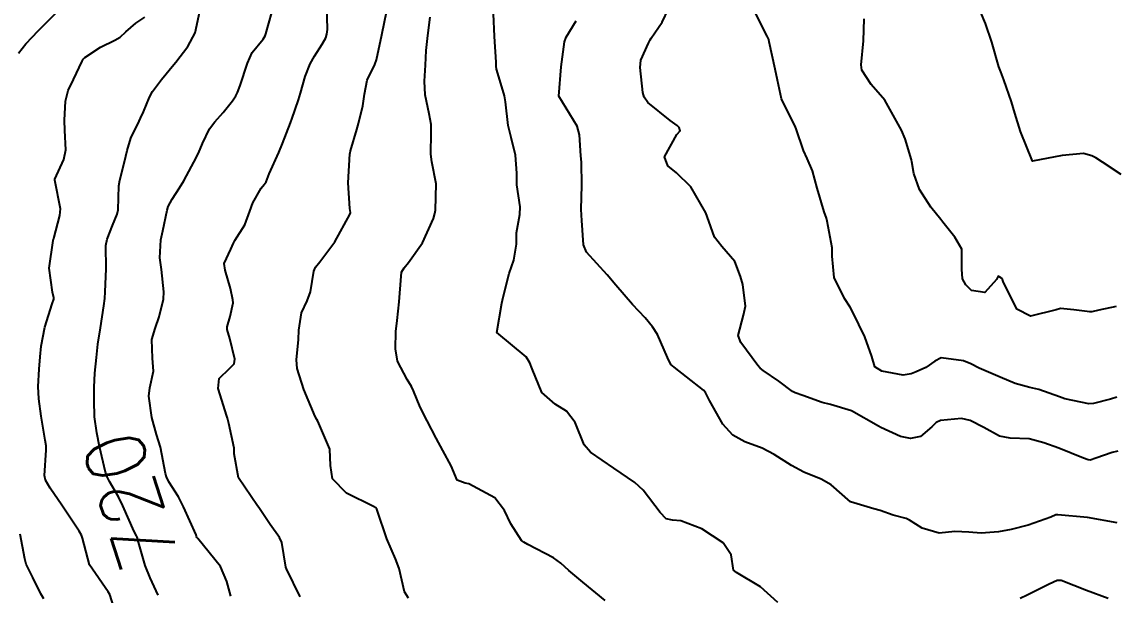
# Model space of a CAD drawing. Header units: metres. Extents: x 298520 to 308411, y 7433745 to 7450750.
# Drawn here: x 299905 to 299978.7, y 7449316.7 to 7449355.4 of the extents above; entities that cross this region are included whole.
import ezdxf
from ezdxf.enums import TextEntityAlignment as Align

# ---------------------------------------------------------------- set-up
doc = ezdxf.new("R2010")
doc.units = ezdxf.units.M
doc.header["$LTSCALE"] = 10
for name, color, linetype in [('Cotas', 45, 'Continuous'), ('Curvas de Nivel 1m', 11, 'Continuous'), ('Curvas de Nivel 5m', 15, 'Continuous')]:
    doc.layers.add(name, color=color, linetype=linetype)
doc.styles.add('Style-STANDARD', font='STANDARD.shx')

msp = doc.modelspace()

# ---------------------------------------------------------------- linework, layer by layer
at = {"layer": 'Curvas de Nivel 1m', "flags": 128}
for points, elevation in [([(299923.76, 7449316.551), (299922.841, 7449318.457), (299922.81, 7449318.56), (299922.523, 7449320.228), (299922.372, 7449320.567), (299921.735, 7449321.44), (299920.984, 7449322.588), (299920.885, 7449322.713), (299919.608, 7449324.603), (299919.327, 7449326.208), (299919.315, 7449326.606), (299918.958, 7449328.27), (299918.872, 7449328.611), (299918.822, 7449328.754), (299918.228, 7449330.618), (299918.312, 7449331.295), (299918.997, 7449331.971), (299919.307, 7449332.3), (299919.361, 7449332.606), (299919.024, 7449334.007), (299918.85, 7449334.612), (299918.855, 7449334.791), (299919.042, 7449335.49), (299919.243, 7449336.416), (299919.235, 7449336.608), (299919.065, 7449337.385), (299918.711, 7449338.614), (299918.649, 7449339.053), (299919.097, 7449340.023), (299919.269, 7449340.44), (299919.357, 7449340.607), (299920.03, 7449341.684), (299920.383, 7449342.597), (299920.572, 7449343.155), (299921.146, 7449344.143), (299921.35, 7449344.386), (299921.487, 7449344.585), (299921.689, 7449345.113), (299922.324, 7449346.568), (299922.588, 7449347.157), (299923.112, 7449348.561), (299923.132, 7449348.622), (299923.197, 7449348.804), (299923.657, 7449350.115), (299923.783, 7449350.554), (299924.097, 7449351.688), (299924.451, 7449352.548), (299924.742, 7449353.054), (299925.263, 7449353.862), (299925.499, 7449354.307), (299925.57, 7449354.536), (299925.605, 7449354.863), (299925.567, 7449356.536)], 722), ([(299931.07, 7449316.466), (299930.819, 7449316.908), (299930.445, 7449318.474), (299930.211, 7449319.115), (299929.626, 7449320.482), (299928.969, 7449322.403), (299928.938, 7449322.489), (299928.884, 7449322.563), (299928.725, 7449322.652), (299926.898, 7449323.55), (299925.952, 7449324.524), (299925.814, 7449325.419), (299925.781, 7449326.527), (299924.961, 7449328.42), (299924.892, 7449328.541), (299924.779, 7449328.728), (299924.017, 7449330.55), (299923.577, 7449331.974), (299923.53, 7449332.555), (299923.654, 7449333.923), (299923.672, 7449334.554), (299923.855, 7449335.741), (299924.236, 7449336.548), (299924.466, 7449337.142), (299924.697, 7449338.544), (299924.803, 7449338.826), (299925.089, 7449339.168), (299926.119, 7449340.525), (299927.122, 7449342.379), (299927.16, 7449342.473), (299927.161, 7449342.51), (299927.127, 7449342.786), (299927.007, 7449344.512), (299927.126, 7449346.464), (299927.133, 7449346.511), (299927.174, 7449346.663), (299927.596, 7449348.099), (299927.71, 7449348.505), (299928.005, 7449349.708), (299928.105, 7449350.501), (299928.297, 7449351.435), (299928.799, 7449352.494), (299928.925, 7449352.816), (299929.273, 7449354.49), (299929.624, 7449356.152)], 723), ([(299978.938, 7449326.405), (299978.538, 7449326.303), (299977.454, 7449325.915), (299977.054, 7449325.796), (299976.932, 7449325.803), (299976.613, 7449325.923), (299974.939, 7449326.587), (299973.935, 7449326.947), (299972.946, 7449327.235), (299971.66, 7449327.268), (299970.947, 7449327.409), (299969.885, 7449328.001), (299968.96, 7449328.472), (299968.377, 7449328.603), (299966.959, 7449328.459), (299966.673, 7449328.327), (299966.377, 7449328.046), (299965.608, 7449327.391), (299964.945, 7449327.239), (299964.268, 7449327.392), (299962.952, 7449327.991), (299962.785, 7449328.092), (299960.968, 7449329.115), (299959.55, 7449329.549), (299958.976, 7449329.67), (299957.683, 7449330.149), (299957.159, 7449330.332), (299956.986, 7449330.42), (299956.052, 7449331.11), (299954.999, 7449331.836), (299954.809, 7449331.991), (299954.651, 7449332.184), (299953.498, 7449333.723), (299953.322, 7449334.197), (299953.673, 7449335.567), (299953.82, 7449336.192), (299953.625, 7449337.636), (299953.474, 7449338.196), (299953.088, 7449339.191), (299952.224, 7449340.213), (299951.724, 7449340.836), (299951.221, 7449342.229), (299951.127, 7449342.488), (299950.133, 7449344.24), (299949.162, 7449345.195), (299948.574, 7449345.666), (299948.358, 7449346.262), (299949.188, 7449347.778), (299949.413, 7449348.025), (299949.344, 7449348.248), (299949.195, 7449348.388), (299948.739, 7449348.718), (299947.218, 7449349.924), (299946.986, 7449350.282), (299946.894, 7449350.616), (299946.699, 7449352.285), (299946.752, 7449352.783), (299947.268, 7449353.946), (299947.379, 7449354.162), (299947.444, 7449354.268), (299948.197, 7449355.348), (299948.621, 7449356.257)], 727), ([(299978.853, 7449330.032), (299978.444, 7449329.905), (299977.283, 7449329.612), (299976.978, 7449329.596), (299975.35, 7449329.936), (299974.984, 7449330.063), (299973.594, 7449330.566), (299972.99, 7449330.684), (299972.002, 7449330.97), (299970.997, 7449331.388), (299969.571, 7449332.004), (299969.007, 7449332.29), (299968.53, 7449332.497), (299967.013, 7449332.697), (299966.575, 7449332.479), (299965.971, 7449332.05), (299965.317, 7449331.74), (299964.999, 7449331.623), (299964.451, 7449331.521), (299963, 7449331.797), (299962.528, 7449332.095), (299962.324, 7449332.786), (299961.858, 7449334.102), (299961.05, 7449335.786), (299960.87, 7449336.112), (299960.484, 7449336.69), (299959.801, 7449338.123), (299959.658, 7449339.561), (299959.649, 7449340.125), (299959.32, 7449341.929), (299959.266, 7449342.129), (299959.129, 7449342.559), (299958.648, 7449344.138), (299958.331, 7449345.309), (299957.98, 7449346.148), (299957.725, 7449346.698), (299957.237, 7449348.159), (299957.194, 7449348.261), (299956.24, 7449350.17), (299955.96, 7449351.448), (299955.823, 7449352.174), (299955.417, 7449354.023), (299955.376, 7449354.179), (299955.266, 7449354.415), (299954.384, 7449356.189)], 728), ([(299904.768, 7449353.267), (299905.26, 7449353.887), (299905.688, 7449354.345), (299906.095, 7449354.762), (299906.689, 7449355.346), (299907.285, 7449355.97)], 718), ([(299911.386, 7449315.289), (299910.926, 7449316.708), (299910.816, 7449316.908), (299909.548, 7449318.723), (299909.077, 7449320.511), (299909.015, 7449320.728), (299908.867, 7449320.992), (299907.7, 7449322.742), (299906.904, 7449323.887), (299906.595, 7449324.44), (299906.53, 7449324.756), (299906.644, 7449326.468), (299906.64, 7449326.754), (299906.566, 7449327.128), (299906.289, 7449328.76), (299906.148, 7449329.935), (299906.103, 7449330.763), (299906.152, 7449331.92), (299906.23, 7449332.762), (299906.292, 7449333.482), (299906.537, 7449334.757), (299907.049, 7449336.333), (299907.155, 7449336.646), (299907.16, 7449336.749), (299907.059, 7449337.138), (299906.842, 7449338.754), (299907.102, 7449340.627), (299907.132, 7449340.72), (299907.142, 7449340.75), (299907.563, 7449342.301), (299907.599, 7449342.745), (299907.211, 7449344.691), (299907.217, 7449344.749), (299907.828, 7449346.082), (299907.966, 7449346.742), (299907.897, 7449348.038), (299907.864, 7449348.743), (299907.931, 7449350.028), (299908.122, 7449350.741), (299908.487, 7449351.481), (299909.062, 7449352.732), (299909.128, 7449352.848), (299909.246, 7449352.965), (299910.302, 7449353.669), (299911.265, 7449354.141), (299911.621, 7449354.343), (299912.014, 7449354.693), (299912.678, 7449355.287), (299913.283, 7449355.698)], 719), ([(299919.103, 7449316.607), (299918.828, 7449317.586), (299918.392, 7449318.615), (299916.862, 7449320.494), (299916.795, 7449320.563), (299916.783, 7449320.631), (299916.759, 7449320.737), (299915.908, 7449322.645), (299915.571, 7449323.321), (299914.909, 7449324.316), (299914.742, 7449324.662), (299914.688, 7449324.89), (299914.353, 7449326.666), (299914.085, 7449327.529), (299913.771, 7449328.672), (299913.552, 7449330.1), (299913.621, 7449330.674), (299913.873, 7449331.792), (299913.803, 7449332.672), (299913.772, 7449333.922), (299913.978, 7449334.671), (299914.257, 7449335.452), (299914.547, 7449336.665), (299914.579, 7449337.146), (299914.412, 7449338.667), (299914.313, 7449339.446), (299914.37, 7449340.667), (299914.501, 7449341.274), (299914.79, 7449342.663), (299914.872, 7449342.917), (299915.134, 7449343.414), (299915.634, 7449344.164), (299915.933, 7449344.648), (299916.77, 7449346.237), (299916.964, 7449346.633), (299917.028, 7449346.78), (299917.181, 7449347.158), (299917.663, 7449348.159), (299918.004, 7449348.622), (299918.572, 7449349.246), (299919.214, 7449350.039), (299919.437, 7449350.39), (299919.536, 7449350.605), (299919.713, 7449351.087), (299920.224, 7449352.595), (299920.533, 7449353.312), (299921.268, 7449354.219), (299921.412, 7449354.438), (299921.461, 7449354.578), (299921.849, 7449356.012)], 721), ([(299944.336, 7449316.307), (299942.831, 7449317.55), (299941.9, 7449318.334), (299941.346, 7449318.841), (299940.851, 7449319.191), (299939.129, 7449320.098), (299938.862, 7449320.245), (299938.782, 7449320.291), (299938.7, 7449320.372), (299937.985, 7449321.494), (299937.545, 7449322.39), (299936.896, 7449323.244), (299935.148, 7449324.178), (299934.91, 7449324.244), (299934.354, 7449324.426), (299933.954, 7449325.399), (299933.402, 7449326.435), (299932.945, 7449327.277), (299932.347, 7449328.449), (299931.871, 7449329.355), (299931.415, 7449330.464), (299931.284, 7449330.764), (299930.991, 7449331.234), (299930.325, 7449332.477), (299930.195, 7449333.298), (299930.229, 7449334.478), (299930.309, 7449335.209), (299930.457, 7449336.476), (299930.487, 7449337.051), (299930.616, 7449338.475), (299930.778, 7449338.781), (299931.089, 7449339.126), (299932.018, 7449340.456), (299932.767, 7449342.093), (299932.865, 7449342.444), (299932.907, 7449342.662), (299932.953, 7449344.443), (299932.651, 7449345.931), (299932.575, 7449346.449), (299932.616, 7449347.878), (299932.604, 7449348.449), (299932.48, 7449349.175), (299932.199, 7449350.455), (299932.15, 7449351.375), (299932.224, 7449352.455), (299932.28, 7449353.432), (299932.375, 7449354.453), (299932.533, 7449355.699)], 724), ([(299978.879, 7449321.55), (299976.883, 7449321.92), (299974.885, 7449322.105), (299974.739, 7449322.089), (299974.419, 7449321.947), (299972.877, 7449321.388), (299971.745, 7449321.111), (299970.873, 7449320.95), (299969.719, 7449320.855), (299968.872, 7449320.924), (299967.928, 7449320.974), (299966.871, 7449320.848), (299965.724, 7449321.202), (299964.88, 7449321.737), (299964.657, 7449321.839), (299963.77, 7449322.077), (299962.887, 7449322.392), (299962.476, 7449322.507), (299960.896, 7449322.966), (299959.59, 7449324.123), (299958.917, 7449324.494), (299957.751, 7449324.977), (299956.926, 7449325.422), (299955.74, 7449326.172), (299954.937, 7449326.591), (299953.77, 7449327.026), (299952.952, 7449327.47), (299952.284, 7449328.217), (299951.39, 7449329.815), (299951.191, 7449330.228), (299951.12, 7449330.364), (299950.986, 7449330.515), (299949.824, 7449331.412), (299949.001, 7449332.061), (299948.897, 7449332.146), (299948.786, 7449332.253), (299948.552, 7449332.714), (299947.866, 7449334.268), (299947.549, 7449334.784), (299947.044, 7449335.389), (299946.193, 7449336.289), (299945.066, 7449337.605), (299944.476, 7449338.306), (299943.096, 7449339.827), (299942.889, 7449340.323), (299942.764, 7449341.97), (299942.742, 7449342.326), (299942.734, 7449342.721), (299942.777, 7449344.326), (299942.749, 7449345.906), (299942.707, 7449346.327), (299942.606, 7449347.747), (299942.451, 7449348.331), (299941.223, 7449350.35), (299941.38, 7449352.348), (299941.596, 7449354.017), (299941.714, 7449354.343), (299942.395, 7449355.445)], 726), ([(299978.807, 7449336.15), (299977.656, 7449335.914), (299977.17, 7449335.801), (299977.052, 7449335.793), (299975.969, 7449335.931), (299975.054, 7449336.02), (299974.776, 7449335.944), (299973.048, 7449335.515), (299972.113, 7449335.979), (299971.205, 7449337.856), (299971.143, 7449337.989), (299971.074, 7449338.065), (299970.849, 7449338.219), (299970.736, 7449337.993), (299969.958, 7449337.107), (299969.065, 7449337.249), (299968.67, 7449337.617), (299968.448, 7449338.019), (299968.415, 7449338.688), (299968.406, 7449340.02), (299967.927, 7449340.843), (299967.121, 7449341.858), (299966.982, 7449342.041), (299966.314, 7449342.87), (299965.558, 7449344.056), (299965.164, 7449345.143), (299965.033, 7449345.924), (299965.002, 7449346.063), (299964.589, 7449347.471), (299964.345, 7449348.068), (299963.223, 7449350.08), (299962.281, 7449351.142), (299961.659, 7449352.104), (299961.607, 7449352.465), (299961.771, 7449354.102), (299961.813, 7449355.574)], 729), ([(299906.475, 7449316.42), (299906.281, 7449316.758), (299905.729, 7449317.867), (299905.296, 7449318.773), (299905.186, 7449319.115), (299904.892, 7449320.78)], 718)]:
    msp.add_lwpolyline(points, dxfattribs=dict(at, elevation=elevation))
at = {"layer": 'Curvas de Nivel 5m', "flags": 128}
for points, elevation in [([(299914.184, 7449316.666), (299913.65, 7449317.852), (299913.322, 7449318.675), (299912.859, 7449320.241), (299912.764, 7449320.584), (299912.718, 7449320.682), (299912.579, 7449320.973), (299911.802, 7449322.696), (299911.515, 7449323.317), (299910.909, 7449324.355), (299910.732, 7449324.712), (299910.648, 7449324.98), (299910.239, 7449326.717), (299910.045, 7449327.621), (299909.905, 7449328.721), (299909.88, 7449329.815), (299909.866, 7449330.721), (299909.925, 7449331.649), (299910.033, 7449332.715), (299910.113, 7449333.617), (299910.291, 7449334.711), (299910.535, 7449336.195), (299910.585, 7449336.707), (299910.623, 7449337.143), (299910.687, 7449338.706), (299910.665, 7449340.273), (299910.747, 7449340.705), (299911.112, 7449341.637), (299911.426, 7449342.391), (299911.49, 7449342.696), (299911.539, 7449344.304), (299911.599, 7449344.696), (299911.93, 7449345.928), (299912.093, 7449346.691), (299912.353, 7449347.521), (299912.903, 7449348.683), (299913.008, 7449348.879), (299913.209, 7449349.311), (299913.608, 7449350.287), (299913.815, 7449350.674), (299914.422, 7449351.477), (299915.241, 7449352.493), (299915.375, 7449352.658), (299916.191, 7449353.714), (299916.678, 7449354.639), (299917.077, 7449356.419)], 720), ([(299955.983, 7449316.168), (299954.829, 7449317.233), (299953.208, 7449318.205), (299952.997, 7449318.36), (299952.855, 7449319.405), (299952.317, 7449320.215), (299950.872, 7449321.158), (299949.442, 7449321.68), (299948.878, 7449321.744), (299948.455, 7449321.833), (299948.052, 7449322.262), (299946.905, 7449323.767), (299946.356, 7449324.286), (299944.922, 7449325.254), (299943.351, 7449326.316), (299942.94, 7449326.812), (299942.324, 7449328.33), (299941.727, 7449329.095), (299940.975, 7449329.561), (299940.079, 7449330.359), (299939.419, 7449331.946), (299939.267, 7449332.367), (299939.009, 7449332.752), (299937.033, 7449334.4), (299937.381, 7449336.395), (299937.456, 7449336.793), (299937.861, 7449338.388), (299938.176, 7449339.29), (299938.361, 7449340.377), (299938.355, 7449341.133), (299938.59, 7449342.375), (299938.615, 7449342.89), (299938.393, 7449344.378), (299938.377, 7449345.161), (299938.293, 7449346.379), (299938, 7449347.567), (299937.812, 7449348.384), (299937.629, 7449349.973), (299937.548, 7449350.387), (299937.233, 7449351.443), (299937.025, 7449352.177), (299937.003, 7449352.394), (299936.995, 7449352.646), (299936.886, 7449354.396), (299936.81, 7449355.919)], 725), ([(299979.161, 7449345.081), (299977.904, 7449345.909), (299977.453, 7449346.193), (299977.177, 7449346.329), (299976.612, 7449346.493), (299975.177, 7449346.365), (299973.173, 7449345.97), (299972.358, 7449347.978), (299971.986, 7449349.207), (299971.763, 7449349.985), (299971.238, 7449351.473), (299971.037, 7449351.992), (299970.91, 7449352.329), (299970.422, 7449353.998), (299970.012, 7449355.273), (299969.694, 7449356.006)], 730), ([(299978.268, 7449316.456), (299976.824, 7449316.989), (299975.115, 7449317.652), (299974.83, 7449317.667), (299974.306, 7449317.426), (299972.82, 7449316.673), (299972.338, 7449316.454)], 725)]:
    msp.add_lwpolyline(points, dxfattribs=dict(at, elevation=elevation))

# ---------------------------------------------------------------- texts
at = {"layer": 'Cotas', "style": 'Style-STANDARD'}
msp.add_text('720', height=4, rotation=107.925, dxfattribs=at).set_placement((299912.302, 7449323.043, 720), align=Align.MIDDLE_CENTER)

doc.saveas('drawing.dxf')
